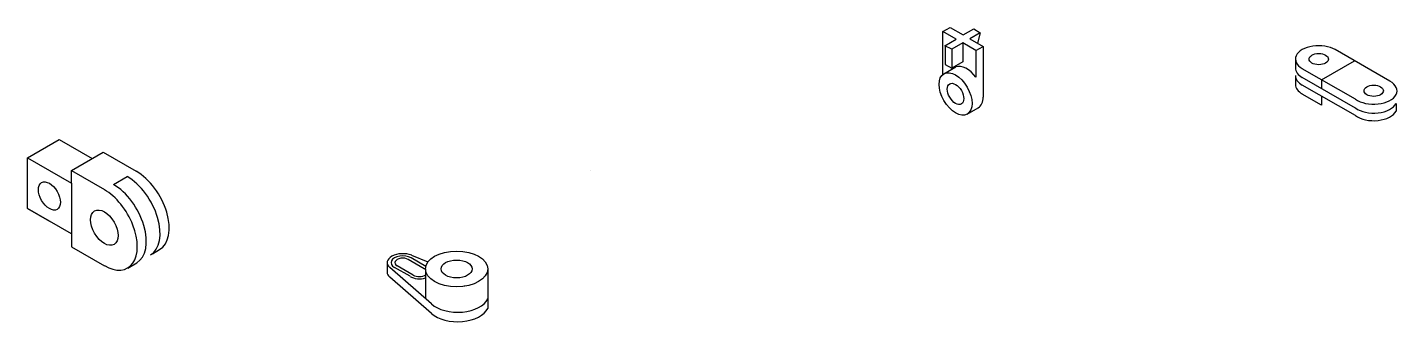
# Model space of a CAD drawing. Header units: millimetres. Extents: x 1298 to 3459, y 383 to 849.
import ezdxf

# ---------------------------------------------------------------- set-up
doc = ezdxf.new("R2010")
doc.units = ezdxf.units.MM
doc.header["$MEASUREMENT"] = 0

msp = doc.modelspace()

# ---------------------------------------------------------------- linework, layer by layer
for p, q in [((2740.9, 842.4), (2752.2, 848.9)), ((2752.2, 848.9), (2773, 836.9)), ((2773, 836.9), (2789.4, 846.4)), ((2789.4, 846.4), (2799.8, 840.4)), ((2740.9, 774.8), (2740.9, 842.4)), ((2762, 830.3), (2740.9, 842.4)), ((2744.1, 819.9), (2762, 830.3)), ((2772.1, 824.4), (2754.8, 814.4)), ((2761.7, 830.4), (2761.7, 830.1)), ((2772.1, 824.4), (2772.1, 794.4)), ((2792.9, 812.4), (2772.1, 824.4)), ((2799.8, 840.4), (2783.3, 830.9)), ((2783.3, 830.9), (2804.1, 818.9)), ((2799.8, 840.4), (2795.2, 824)), ((2754.8, 814.4), (2744.1, 819.9)), ((2744.4, 820.4), (2744.4, 790.4)), ((2754.8, 814.4), (2754.8, 784.4)), ((2792.9, 812.4), (2804.1, 818.9)), ((2792.9, 812.4), (2792.9, 770.1)), ((2804.1, 818.9), (2804.1, 738.9)), ((3348.6, 818), (3348.6, 818)), ((3445.3, 764), (3359.1, 813.8)), ((2742.5, 775.7), (2761.5, 786.5)), ((2744.4, 790.4), (2754.8, 784.4)), ((2772.1, 794.4), (2754.8, 784.4)), ((3296.4, 798.8), (3296.4, 784.8)), ((3390.9, 735.6), (3307.2, 783.7)), ((3337.5, 766.3), (3389.4, 796.3)), ((3296.4, 772.8), (3296.4, 758.8)), ((3390.9, 721.6), (3307.2, 769.7)), ((3390.9, 709.6), (3307.2, 757.7)), ((3337.5, 766.3), (3337.5, 752.3)), ((3337.5, 726.3), (3307.2, 743.7)), ((3337.5, 740.3), (3337.5, 726.3)), ((2779.2, 712.1), (2796.5, 722.1)), ((3455, 728.8), (3455, 716.8)), ((1298.4, 642.8), (1348.6, 671.8)), ((1348.6, 671.8), (1400.6, 641.8)), ((1367.7, 622.8), (1417.9, 651.8)), ((1417.9, 651.8), (1469.9, 621.8)), ((1298.4, 562.8), (1298.4, 642.8)), ((1298.4, 642.8), (1367.7, 602.8)), ((1367.7, 602.8), (1367.7, 622.8)), ((1367.7, 622.8), (1419.6, 592.8)), ((1433.9, 601), (1455.6, 613.5)), ((1367.7, 602.8), (1367.7, 522.8)), ((1367.7, 522.8), (1298.4, 562.8)), ((1298.4, 562.8), (1333, 542.8)), ((1367.7, 522.8), (1367.7, 502.8)), ((1367.7, 502.8), (1419.6, 472.8)), ((1495.3, 491.6), (1506.6, 498.1)), ((1456.4, 469.1), (1470.7, 477.4)), ((1495.3, 491.6), (1492.3, 489.9)), ((1865.2, 477.6), (1865.2, 462.6)), ((1923.7, 468), (1898.4, 482.6)), ((1926.3, 471.3), (1902.8, 485)), ((1929.6, 478.6), (1903.9, 489.1)), ((1935.1, 412.4), (1869.3, 469.8)), ((1935.1, 397.4), (1869.3, 454.8)), ((1901.4, 456), (1876.8, 470.1)), ((1906.4, 458), (1881.1, 472.6)), ((1925.7, 467.6), (1925.7, 420.5)), ((1925.9, 465.1), (1925.8, 465.2)), ((2023.7, 467.6), (2023.7, 419.8)), ((2023.7, 420.4), (2023.7, 405.4))]:
    msp.add_line(p, q)
for centre, major_axis, start_param, end_param in [((3333.1, 798.8), (-36.7, 0), 3.926949, 7.07077), ((2778.2, 753.9), (18.4, -31.8), 8.036925, 9.337028), ((3333.1, 784.8), (-36.7, 0), 6.283185, 7.07077), ((3333.1, 772.8), (-36.7, 0), 6.283185, 7.07077), ((3333.1, 758.8), (-36.7, 0), 6.283185, 7.07077), ((3419.7, 748.8), (-36.7, 0), 0.666785, 3.943632), ((2778.2, 753.9), (18.4, -31.8), 6.283185, 7.068583), ((3419.7, 734.8), (-36.7, 0), 0.666785, 2.854836), ((3419.7, 722.8), (-36.7, 0), 0.666785, 2.854836), ((1455.6, 553.5), (36.7, -63.6), 6.283185, 8.63938), ((1469.9, 561.8), (36.7, -63.6), 6.283185, 8.63938), ((2160.5, 623.3), (-24.5, 0), 9.362114, 9.362115), ((1419.6, 532.8), (36.7, -63.6), 5.497787, 8.63938), ((1433.9, 541), (36.7, -63.6), 6.283185, 8.63938), ((1889.7, 477.6), (-24.5, 0), 4.09535, 6.86727), ((1889.7, 477.6), (-18.4, 0), 3.918852, 7.071783), ((1889.7, 477.6), (-12.2, 0), 3.925904, 7.069671), ((1889.7, 462.6), (-24.5, 0), 6.283185, 6.86727), ((1915.7, 462.6), (-18.4, 0), 6.958589, 8.430277), ((1915.7, 462.6), (-12.2, 0), 0.7057, 2.527648), ((1915.7, 462.6), (-12.2, 0), 3.750248, 4.006689), ((1976.3, 427.6), (-49, 0), 4.498731, 4.500833), ((1976.3, 412.6), (-49, 0), 10.774686, 10.784018), ((1976.3, 427.6), (-49, 0), 0.569248, 2.883618), ((1976.3, 412.6), (-49, 0), 9.682753, 9.693153), ((1976.3, 412.6), (-49, 0), 6.852433, 9.166803)]:
    msp.add_ellipse(centre, major_axis=major_axis, ratio=0.57735, start_param=start_param, end_param=end_param)
for centre, major_axis in [((3333.1, 798.8), (-15.3, 0)), ((2760.8, 743.9), (18.4, -31.8)), ((2760.8, 743.9), (9.2, -15.9)), ((3419.7, 748.8), (-15.3, 0)), ((1333, 582.8), (12.2, -21.2)), ((1419.6, 532.8), (15.3, -26.5)), ((1974.7, 467.6), (-49, 0)), ((1974.7, 467.6), (-24.5, 0))]:
    msp.add_ellipse(centre, major_axis=major_axis, ratio=0.57735)

doc.saveas('drawing.dxf')
